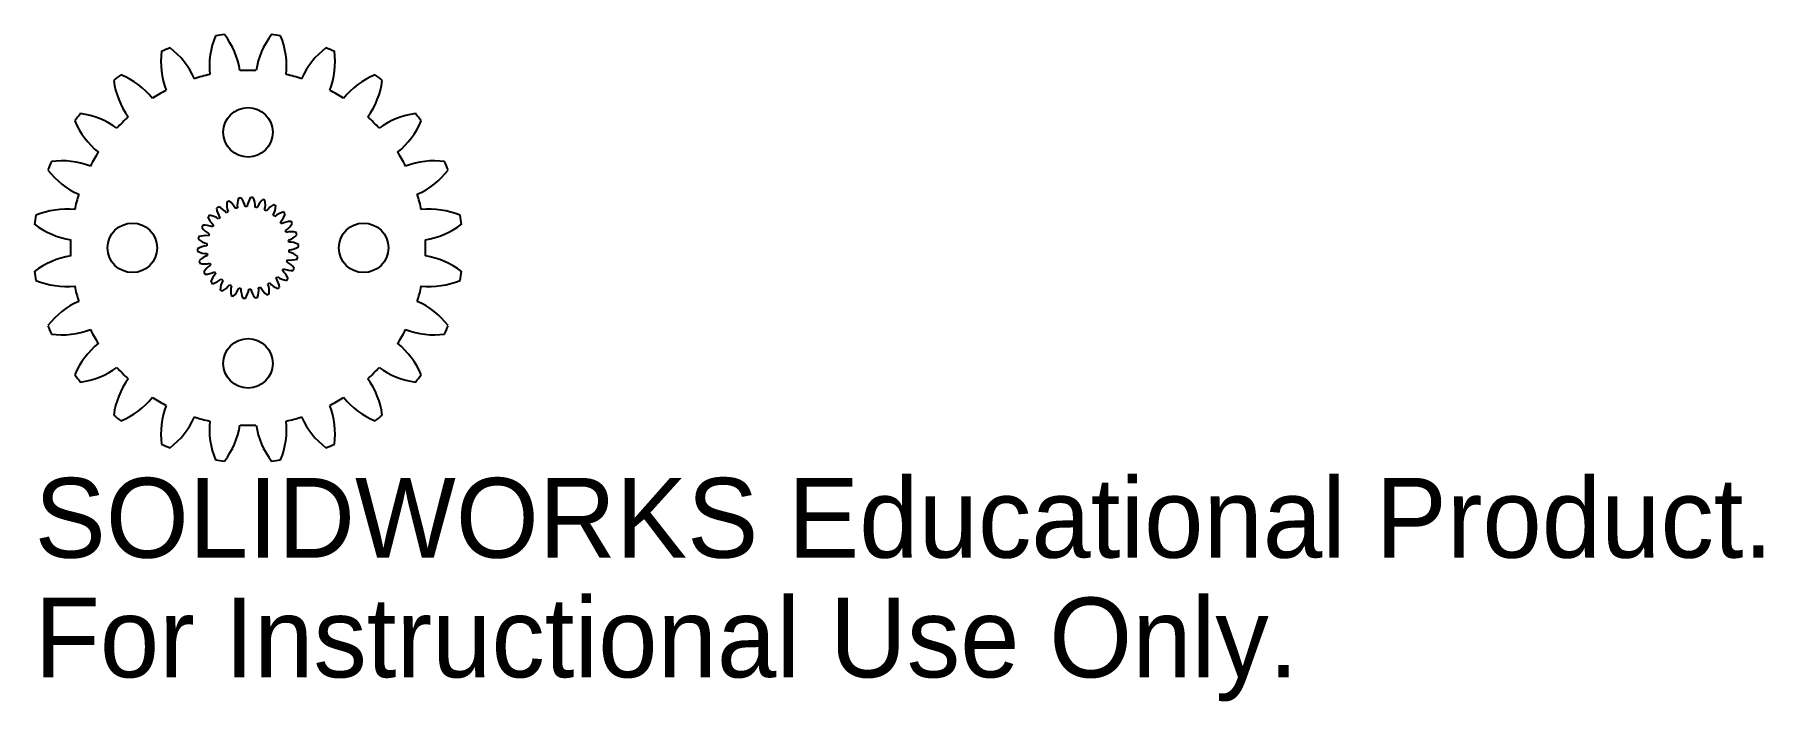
# Model space of a CAD drawing. Header units: millimetres. Extents: x -13 to 92, y -27 to 13.
import ezdxf

# ---------------------------------------------------------------- set-up
doc = ezdxf.new("R2010")
doc.units = ezdxf.units.MM
doc.linetypes.add('SLD-Solid', pattern=[0])
doc.styles.add('SLDTEXTSTYLE0', font='Arail.ttf')

msp = doc.modelspace()

# ---------------------------------------------------------------- linework, layer by layer
at = {"color": 7, "linetype": 'SLD-Solid', "lineweight": 25}
for centre in [(0, 7), (-7, 0), (7, 0), (0, -7)]:
    msp.add_circle(centre, 1.5, dxfattribs=at)
for centre, radius, start, end in [((2.46, 11), 4.8, 157.3909, 186.0651), ((0, 0), 13, 96.2828, 98.7172), ((-5.23, 9.99), 4.8, 8.9349, 37.6091), ((5.23, 9.99), 4.8, 142.3909, 171.0651), ((0, 0), 13, 81.2828, 83.7172), ((-2.46, 11), 4.8, 353.9349, 22.6091), ((-0.47, 11.27), 4.8, 172.3909, 201.0651), ((0, 0), 13, 111.2828, 113.7172), ((-7.63, 8.3), 4.8, 23.9349, 52.6091), ((7.63, 8.3), 4.8, 127.3909, 156.0651), ((0, 0), 13, 66.2828, 68.7172), ((0.47, 11.27), 4.8, 338.9349, 7.6091), ((0, 0), 13, 126.2828, 128.7172), ((-9.52, 6.04), 4.8, 38.9349, 67.6091), ((0, 0), 10.75, 102.4222, 107.5778), ((0, 0), 10.75, 87.4222, 92.5778), ((0, 0), 10.75, 72.4222, 77.5778), ((9.52, 6.04), 4.8, 112.3909, 141.0651), ((0, 0), 13, 51.2828, 53.7172), ((-3.37, 10.76), 4.8, 187.3909, 216.0651), ((0, 0), 10.75, 117.4222, 122.5778), ((0, 0), 10.75, 57.4222, 62.5778), ((3.37, 10.76), 4.8, 323.9349, 352.6091), ((0, 0), 13, 141.2828, 143.7172), ((-6.04, 9.52), 4.8, 202.3909, 231.0651), ((-10.76, 3.37), 4.8, 53.9349, 82.6091), ((0, 0), 10.75, 132.4222, 137.5778), ((0, 0), 10.75, 42.4222, 47.5778), ((10.76, 3.37), 4.8, 97.3909, 126.0651), ((6.04, 9.52), 4.8, 308.9349, 337.6091), ((0, 0), 13, 36.2828, 38.7172), ((-11.27, 0.47), 4.8, 68.9349, 97.6091), ((0, 0), 10.75, 147.4222, 152.5778), ((0, 0), 10.75, 27.4222, 32.5778), ((11.27, 0.47), 4.8, 82.3909, 111.0651), ((0, 0), 13, 156.2828, 158.7172), ((-8.3, 7.63), 4.8, 217.3909, 246.0651), ((8.3, 7.63), 4.8, 293.9349, 322.6091), ((0, 0), 13, 21.2828, 23.7172), ((0, 0), 10.75, 162.4222, 167.5778), ((0, 0), 10.75, 12.4222, 17.5778), ((-11, -2.46), 4.8, 83.9349, 112.6091), ((0, 0), 3.06, 125.7667, 128.5172), ((-0.62, 2.57), 1.3, 187.8853, 214.3657), ((-2.31, 1.29), 1.3, 39.9182, 66.3986), ((0, 0), 2.5, 118.7537, 121.684), ((0.01, 2.65), 1.3, 174.0392, 200.5196), ((0, 0), 3.06, 111.9206, 114.671), ((-1.93, 1.81), 1.3, 26.072, 52.5524), ((0, 0), 2.5, 104.9076, 107.8379), ((0.65, 2.57), 1.3, 160.193, 186.6734), ((0, 0), 3.06, 98.0744, 100.8249), ((-1.44, 2.22), 1.3, 12.2259, 38.7062), ((0, 0), 2.5, 91.0614, 93.9917), ((1.24, 2.34), 1.3, 146.3469, 172.8272), ((0, 0), 3.06, 84.2283, 86.9787), ((-0.87, 2.5), 1.3, 358.3797, 24.8601), ((0, 0), 2.5, 77.2153, 80.1455), ((1.77, 1.97), 1.3, 132.5007, 158.9811), ((0, 0), 3.06, 70.3821, 73.1326), ((-0.25, 2.64), 1.3, 344.5336, 11.0139), ((0, 0), 2.5, 63.3691, 66.2994), ((2.19, 1.49), 1.3, 118.6546, 145.1349), ((0.39, 2.62), 1.3, 330.6874, 357.1678), ((0, 0), 3.06, 56.536, 59.2864), ((2.48, 0.92), 1.3, 104.8084, 131.2888), ((0, 0), 3.06, 42.6898, 45.4402), ((11, -2.46), 4.8, 67.3909, 96.0651), ((0, 0), 13, 171.2828, 173.7172), ((-9.99, 5.23), 4.8, 232.3909, 261.0651), ((0, 0), 3.06, 153.459, 156.2095), ((-1.74, 1.99), 1.3, 215.5777, 242.058), ((-2.65, 0.07), 1.3, 67.6105, 94.0909), ((0, 0), 3.06, 139.6129, 142.3633), ((-1.22, 2.35), 1.3, 201.7315, 228.2119), ((-2.55, 0.7), 1.3, 53.7644, 80.2447), ((0, 0), 2.5, 146.4461, 149.3763), ((0, 0), 2.5, 132.5999, 135.5302), ((0, 0), 2.5, 49.523, 52.4532), ((1.01, 2.45), 1.3, 316.8413, 343.3216), ((0, 0), 2.5, 35.6768, 38.6071), ((2.63, 0.3), 1.3, 90.9623, 117.4426), ((1.56, 2.14), 1.3, 302.9951, 329.4755), ((0, 0), 2.5, 21.8307, 24.7609), ((0, 0), 3.06, 28.8437, 31.5941), ((9.99, 5.23), 4.8, 278.9349, 307.6091), ((0, 0), 13, 6.2828, 8.7172), ((0, 0), 10.75, 177.4222, 182.5778), ((-2.38, -1.17), 1.3, 95.3028, 121.7832), ((0, 0), 3.06, 167.3052, 170.0556), ((-2.17, 1.52), 1.3, 229.4238, 255.9042), ((-2.59, -0.56), 1.3, 81.4567, 107.937), ((0, 0), 2.5, 174.1384, 177.0686), ((0, 0), 2.5, 160.2922, 163.2225), ((2.63, -0.33), 1.3, 77.1161, 103.5965), ((2.03, 1.7), 1.3, 289.149, 315.6293), ((0, 0), 2.5, 7.9845, 10.9148), ((2.47, -0.95), 1.3, 63.27, 89.7503), ((2.38, 1.17), 1.3, 275.3028, 301.7832), ((0, 0), 3.06, 14.9975, 17.7479), ((0, 0), 3.06, 1.1514, 3.9018), ((0, 0), 10.75, 357.4222, 2.5778), ((-9.99, -5.23), 4.8, 98.9349, 127.6091), ((0, 0), 3.06, 181.1514, 183.9018), ((-2.47, 0.95), 1.3, 243.27, 269.7503), ((-2.03, -1.7), 1.3, 109.149, 135.6293), ((0, 0), 3.06, 194.9975, 197.7479), ((-2.63, 0.33), 1.3, 257.1161, 283.5965), ((0, 0), 2.5, 187.9845, 190.9148), ((0, 0), 2.5, 201.8307, 204.7609), ((0, 0), 2.5, 340.2922, 343.2225), ((1.74, -1.99), 1.3, 35.5777, 62.058), ((2.59, 0.56), 1.3, 261.4567, 287.937), ((0, 0), 2.5, 354.1384, 357.0686), ((2.17, -1.52), 1.3, 49.4238, 75.9042), ((0, 0), 3.06, 347.3052, 350.0556), ((9.99, -5.23), 4.8, 52.3909, 81.0651), ((0, 0), 13, 186.2828, 188.7172), ((-11, 2.46), 4.8, 247.3909, 276.0651), ((-1.56, -2.14), 1.3, 122.9951, 149.4755), ((0, 0), 3.06, 208.8437, 211.5941), ((-2.63, -0.3), 1.3, 270.9623, 297.4426), ((-1.01, -2.45), 1.3, 136.8413, 163.3216), ((0, 0), 3.06, 222.6898, 225.4402), ((-2.48, -0.92), 1.3, 284.8084, 311.2888), ((0, 0), 2.5, 215.6768, 218.6071), ((-0.39, -2.62), 1.3, 150.6874, 177.1678), ((0, 0), 2.5, 229.523, 232.4532), ((0, 0), 2.5, 312.5999, 315.5302), ((0.62, -2.57), 1.3, 7.8853, 34.3657), ((2.55, -0.7), 1.3, 233.7644, 260.2447), ((0, 0), 2.5, 326.4461, 329.3763), ((1.22, -2.35), 1.3, 21.7315, 48.2119), ((2.65, -0.07), 1.3, 247.6105, 274.0909), ((0, 0), 3.06, 319.6129, 322.3633), ((0, 0), 3.06, 333.459, 336.2095), ((11, 2.46), 4.8, 263.9349, 292.6091), ((0, 0), 13, 351.2828, 353.7172), ((0, 0), 10.75, 192.4222, 197.5778), ((0, 0), 3.06, 236.536, 239.2864), ((-2.19, -1.49), 1.3, 298.6546, 325.1349), ((0, 0), 2.5, 243.3691, 246.2994), ((0.25, -2.64), 1.3, 164.5336, 191.0139), ((0, 0), 3.06, 250.3821, 253.1326), ((-1.77, -1.97), 1.3, 312.5007, 338.9811), ((0, 0), 2.5, 257.2153, 260.1455), ((0.87, -2.5), 1.3, 178.3797, 204.8601), ((0, 0), 3.06, 264.2283, 266.9787), ((-1.24, -2.34), 1.3, 326.3469, 352.8272), ((0, 0), 2.5, 271.0614, 273.9917), ((1.44, -2.22), 1.3, 192.2259, 218.7062), ((0, 0), 3.06, 278.0744, 280.8249), ((-0.65, -2.57), 1.3, 340.193, 6.6734), ((0, 0), 2.5, 284.9076, 287.8379), ((1.93, -1.81), 1.3, 206.072, 232.5524), ((0, 0), 3.06, 291.9206, 294.671), ((0, 0), 2.5, 298.7537, 301.684), ((-0.01, -2.65), 1.3, 354.0392, 20.5196), ((2.31, -1.29), 1.3, 219.9182, 246.3986), ((0, 0), 3.06, 305.7667, 308.5172), ((0, 0), 10.75, 342.4222, 347.5778), ((-8.3, -7.63), 4.8, 113.9349, 142.6091), ((8.3, -7.63), 4.8, 37.3909, 66.0651), ((0, 0), 13, 201.2828, 203.7172), ((-11.27, -0.47), 4.8, 262.3909, 291.0651), ((0, 0), 10.75, 207.4222, 212.5778), ((0, 0), 10.75, 327.4222, 332.5778), ((11.27, -0.47), 4.8, 248.9349, 277.6091), ((0, 0), 13, 336.2828, 338.7172), ((-6.04, -9.52), 4.8, 128.9349, 157.6091), ((6.04, -9.52), 4.8, 22.3909, 51.0651), ((-10.76, -3.37), 4.8, 277.3909, 306.0651), ((0, 0), 10.75, 222.4222, 227.5778), ((0, 0), 10.75, 312.4222, 317.5778), ((10.76, -3.37), 4.8, 233.9349, 262.6091), ((0, 0), 13, 216.2828, 218.7172), ((-3.37, -10.76), 4.8, 143.9349, 172.6091), ((3.37, -10.76), 4.8, 7.3909, 36.0651), ((0, 0), 13, 321.2828, 323.7172), ((-9.52, -6.04), 4.8, 292.3909, 321.0651), ((0, 0), 10.75, 237.4222, 242.5778), ((0, 0), 10.75, 297.4222, 302.5778), ((9.52, -6.04), 4.8, 218.9349, 247.6091), ((0, 0), 13, 231.2828, 233.7172), ((-0.47, -11.27), 4.8, 158.9349, 187.6091), ((-7.63, -8.3), 4.8, 307.3909, 336.0651), ((0, 0), 10.75, 252.4222, 257.5778), ((0, 0), 10.75, 282.4222, 287.5778), ((7.63, -8.3), 4.8, 203.9349, 232.6091), ((0.47, -11.27), 4.8, 352.3909, 21.0651), ((0, 0), 13, 306.2828, 308.7172), ((2.46, -11), 4.8, 173.9349, 202.6091), ((-5.23, -9.99), 4.8, 322.3909, 351.0651), ((0, 0), 10.75, 267.4222, 272.5778), ((5.23, -9.99), 4.8, 188.9349, 217.6091), ((-2.46, -11), 4.8, 337.3909, 6.0651), ((0, 0), 13, 246.2828, 248.7172), ((0, 0), 13, 291.2828, 293.7172), ((0, 0), 13, 261.2828, 263.7172), ((0, 0), 13, 276.2828, 278.7172)]:
    msp.add_arc(centre, radius, start, end, dxfattribs=at)

# ---------------------------------------------------------------- texts
at = {"color": 7, "linetype": 'Continuous', "char_height": 4.8336, "attachment_point": 1, "style": 'SLDTEXTSTYLE0'}
for s, insert in [('SOLIDWORKS Educational Product.', (-12.92, -13.94)), ('For Instructional Use Only.', (-12.92, -21.19))]:
    msp.add_mtext(s, dxfattribs=dict(at, insert=insert))

doc.saveas('drawing.dxf')
